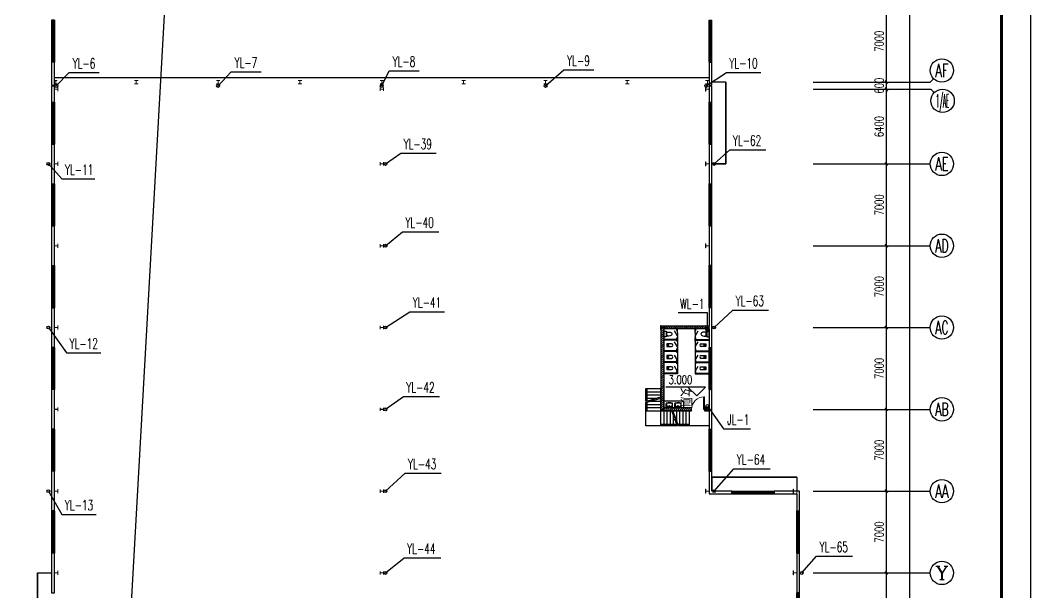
# Model space of a CAD drawing. Extents: x -4407041 to 173436, y -470270 to -29437.
# Drawn here: x -74308 to 12128, y -130482 to -81482 of the extents above; entities that cross this region are included whole.
import ezdxf
from ezdxf.enums import TextEntityAlignment as Align

# ---------------------------------------------------------------- set-up
doc = ezdxf.new("R2010")
doc.units = 0
doc.header["$LTSCALE"] = 1000
doc.header["$MEASUREMENT"] = 0
for name, color, linetype in [('AXIS', 3, 'Continuous'), ('AXIS_TEXT', 7, 'Continuous'), ('DIM_ELEV', 3, 'Continuous'), ('DIM_污水', 3, 'Continuous'), ('DIM_给水', 3, 'Continuous'), ('DIM_雨水', 3, 'Continuous'), ('LVTRY', 6, 'Continuous'), ('PUB_HATCH', 8, 'Continuous'), ('PUB_TEXT', 7, 'Continuous'), ('PUB_TITLE', 4, 'Continuous'), ('STAIR', 2, 'Continuous'), ('VPIPE-污水', 2, 'Continuous'), ('VPIPE-给水', 3, 'Continuous'), ('VPIPE-雨水', 4, 'Continuous'), ('WALL', 9, 'Continuous'), ('WINDOW', 4, 'Continuous'), ('ZDH', 7, 'Continuous'), ('洁具', 7, 'Continuous')]:
    doc.layers.add(name, color=color, linetype=linetype)
doc.layers.add('STXT_XG_THIN', color=2, linetype='Continuous', lineweight=0)
doc.styles.add('_TCH_AXIS', font='COMPLEX', dxfattribs={"bigfont": 'GBCBIG'})
doc.styles.add('_TCH_DIM', font='SIMPLEX', dxfattribs={"bigfont": 'GBCBIG'})
doc.styles.add('_TCH_DIM_T3', font='SIMPLEX', dxfattribs={"width": 0.705882, "bigfont": 'GBCBIG'})
doc.styles.add('_TWT_SERIAL', font='COMPLEX', dxfattribs={"width": 0.8, "height": 3.5, "bigfont": 'HZTXT'})
doc.styles.add('COMPLEX', font='COMPLEX')
doc.dimstyles.new('_TCH_ARCH&&250', dxfattribs={"dimtxt": 743.75, "dimasz": 250, "dimexe": 625, "dimexo": 750, "dimgap": 250, "dimtad": 1, "dimdec": 0, "dimzin": 0, "dimdsep": 46, "dimtxsty": '_TCH_DIM_T3', "dimblk": 'ARCHTICK', "dimcen": 0.09, "dimclrt": 7, "dimazin": 2, "dimtfac": 1, "dimtdec": 0, "dimtix": 1, "dimtmove": 2, "dimatfit": 3, "dimfxl": 0, "dimtolj": 1, "dimtzin": 0, "dimarcsym": 0})
pattern_1 = [(45, (0, 89.76), (-88.38838, 88.38838), [])]

# ---------------------------------------------------------------- blocks, each defined once
blk = doc.blocks.new('_LV1')
for p, q in [((-280, 0), (280, 0)), ((-280, 0), (-280, -361)), ((280, 0), (280, -361)), ((-280, -29), (280, -29)), ((-251, -356), (-251, -214)), ((0, -29), (-90, -29)), ((-90, -29), (90, -29)), ((251, -356), (251, -215))]:
    blk.add_line(p, q)
for centre, radius in [((-139, -69), 15), ((1, -182), 24.9), ((0, -57), 8), ((139, -69), 15)]:
    blk.add_circle(centre, radius)
for centre, radius, start, end in [((-224, -361), 56, 180, 263.48098), ((-223, -214), 28, 133.15434, 180), ((-223, -356), 28, 180, 263.49841), ((0, -452), 354, 46.75809, 133.15434), ((0, 1600), 2029, 263.48098, 276.51902), ((0, 1600), 1997, 263.49841, 276.51223), ((223, -356), 28, 276.51223, 0), ((224, -361), 56, 276.51902, 0), ((223, -215), 28, 0, 46.75809)]:
    blk.add_arc(centre, radius, start, end)
blk = doc.blocks.new('_ArchTick')
at = {"color": 0, "linetype": 'ByBlock', "const_width": 0.4}
blk.add_lwpolyline([(-0.5, -0.5), (0.5, 0.5)], dxfattribs=at)
blk = doc.blocks.new('*D338')
at = {"layer": 'AXIS', "color": 0, "lineweight": -2}
for p, q in [((-5726, -128782), (399, -128782)), ((-226, -135782), (-226, -128782)), ((-5726, -135782), (399, -135782))]:
    blk.add_line(p, q, dxfattribs=at)
at = {"layer": 'Defpoints', "color": 0}
for p in [(-6476, -128782), (-226, -128782), (-6476, -135782)]:
    blk.add_point(p, dxfattribs=at)
at = {"layer": 'AXIS', "color": 0, "lineweight": -2, "xscale": 250, "yscale": 250, "zscale": 250}
for p, rotation in [((-226, -128782), 90), ((-226, -135782), 270)]:
    blk.add_blockref('_ArchTick', p, dxfattribs=dict(at, rotation=rotation))
at = {"layer": 'AXIS', "color": 7, "insert": (-848, -132282), "char_height": 743.8, "attachment_point": 5, "rotation": 90, "style": '_TCH_DIM_T3'}
blk.add_mtext('\\A1;7000', dxfattribs=at)
blk = doc.blocks.new('*D339')
at = {"layer": 'AXIS', "color": 0, "lineweight": -2}
for p, q in [((-5726, -121782), (399, -121782)), ((-226, -128782), (-226, -121782)), ((-5726, -128782), (399, -128782))]:
    blk.add_line(p, q, dxfattribs=at)
at = {"layer": 'Defpoints', "color": 0}
for p in [(-6476, -121782), (-226, -121782), (-6476, -128782)]:
    blk.add_point(p, dxfattribs=at)
at = {"layer": 'AXIS', "color": 0, "lineweight": -2, "xscale": 250, "yscale": 250, "zscale": 250}
for p, rotation in [((-226, -121782), 90), ((-226, -128782), 270)]:
    blk.add_blockref('_ArchTick', p, dxfattribs=dict(at, rotation=rotation))
at = {"layer": 'AXIS', "color": 7, "insert": (-848, -125282), "char_height": 743.8, "attachment_point": 5, "rotation": 90, "style": '_TCH_DIM_T3'}
blk.add_mtext('\\A1;7000', dxfattribs=at)
blk = doc.blocks.new('*D340')
at = {"layer": 'AXIS', "color": 0, "lineweight": -2}
for p, q in [((-5726, -114782), (399, -114782)), ((-226, -121782), (-226, -114782)), ((-5726, -121782), (399, -121782))]:
    blk.add_line(p, q, dxfattribs=at)
at = {"layer": 'Defpoints', "color": 0}
for p in [(-6476, -114782), (-226, -114782), (-6476, -121782)]:
    blk.add_point(p, dxfattribs=at)
at = {"layer": 'AXIS', "color": 0, "lineweight": -2, "xscale": 250, "yscale": 250, "zscale": 250}
for p, rotation in [((-226, -114782), 90), ((-226, -121782), 270)]:
    blk.add_blockref('_ArchTick', p, dxfattribs=dict(at, rotation=rotation))
at = {"layer": 'AXIS', "color": 7, "insert": (-848, -118282), "char_height": 743.8, "attachment_point": 5, "rotation": 90, "style": '_TCH_DIM_T3'}
blk.add_mtext('\\A1;7000', dxfattribs=at)
blk = doc.blocks.new('*D341')
at = {"layer": 'AXIS', "color": 0, "lineweight": -2}
for p, q in [((-5726, -107782), (399, -107782)), ((-226, -114782), (-226, -107782)), ((-5726, -114782), (399, -114782))]:
    blk.add_line(p, q, dxfattribs=at)
at = {"layer": 'Defpoints', "color": 0}
for p in [(-6476, -107782), (-226, -107782), (-6476, -114782)]:
    blk.add_point(p, dxfattribs=at)
at = {"layer": 'AXIS', "color": 0, "lineweight": -2, "xscale": 250, "yscale": 250, "zscale": 250}
for p, rotation in [((-226, -107782), 90), ((-226, -114782), 270)]:
    blk.add_blockref('_ArchTick', p, dxfattribs=dict(at, rotation=rotation))
at = {"layer": 'AXIS', "color": 7, "insert": (-848, -111282), "char_height": 743.8, "attachment_point": 5, "rotation": 90, "style": '_TCH_DIM_T3'}
blk.add_mtext('\\A1;7000', dxfattribs=at)
blk = doc.blocks.new('*D342')
at = {"layer": 'AXIS', "color": 0, "lineweight": -2}
for p, q in [((-5726, -100782), (399, -100782)), ((-226, -107782), (-226, -100782)), ((-5726, -107782), (399, -107782))]:
    blk.add_line(p, q, dxfattribs=at)
at = {"layer": 'Defpoints', "color": 0}
for p in [(-6476, -100782), (-226, -100782), (-6476, -107782)]:
    blk.add_point(p, dxfattribs=at)
at = {"layer": 'AXIS', "color": 0, "lineweight": -2, "xscale": 250, "yscale": 250, "zscale": 250}
for p, rotation in [((-226, -100782), 90), ((-226, -107782), 270)]:
    blk.add_blockref('_ArchTick', p, dxfattribs=dict(at, rotation=rotation))
at = {"layer": 'AXIS', "color": 7, "insert": (-848, -104282), "char_height": 743.8, "attachment_point": 5, "rotation": 90, "style": '_TCH_DIM_T3'}
blk.add_mtext('\\A1;7000', dxfattribs=at)
blk = doc.blocks.new('*D343')
at = {"layer": 'AXIS', "color": 0, "lineweight": -2}
for p, q in [((-5726, -93782), (399, -93782)), ((-226, -100782), (-226, -93782)), ((-5726, -100782), (399, -100782))]:
    blk.add_line(p, q, dxfattribs=at)
at = {"layer": 'Defpoints', "color": 0}
for p in [(-6476, -93782), (-226, -93782), (-6476, -100782)]:
    blk.add_point(p, dxfattribs=at)
at = {"layer": 'AXIS', "color": 0, "lineweight": -2, "xscale": 250, "yscale": 250, "zscale": 250}
for p, rotation in [((-226, -93782), 90), ((-226, -100782), 270)]:
    blk.add_blockref('_ArchTick', p, dxfattribs=dict(at, rotation=rotation))
at = {"layer": 'AXIS', "color": 7, "insert": (-848, -97282), "char_height": 743.8, "attachment_point": 5, "rotation": 90, "style": '_TCH_DIM_T3'}
blk.add_mtext('\\A1;7000', dxfattribs=at)
blk = doc.blocks.new('*D344')
at = {"layer": 'AXIS', "color": 0, "lineweight": -2}
for p, q in [((-5726, -87382), (399, -87382)), ((-226, -93782), (-226, -87382)), ((-5726, -93782), (399, -93782))]:
    blk.add_line(p, q, dxfattribs=at)
at = {"layer": 'Defpoints', "color": 0}
for p in [(-6476, -87382), (-226, -87382), (-6476, -93782)]:
    blk.add_point(p, dxfattribs=at)
at = {"layer": 'AXIS', "color": 0, "lineweight": -2, "xscale": 250, "yscale": 250, "zscale": 250}
for p, rotation in [((-226, -87382), 90), ((-226, -93782), 270)]:
    blk.add_blockref('_ArchTick', p, dxfattribs=dict(at, rotation=rotation))
at = {"layer": 'AXIS', "color": 7, "insert": (-848, -90582), "char_height": 743.8, "attachment_point": 5, "rotation": 90, "style": '_TCH_DIM_T3'}
blk.add_mtext('\\A1;6400', dxfattribs=at)
blk = doc.blocks.new('*D345')
at = {"layer": 'AXIS', "color": 0, "lineweight": -2}
for p, q in [((-5726, -86782), (399, -86782)), ((-226, -86782), (-226, -86532)), ((-226, -87382), (-226, -86782)), ((-5726, -87382), (399, -87382)), ((-226, -87382), (-226, -87632))]:
    blk.add_line(p, q, dxfattribs=at)
at = {"layer": 'Defpoints', "color": 0}
for p in [(-6476, -86782), (-226, -86782), (-6476, -87382)]:
    blk.add_point(p, dxfattribs=at)
at = {"layer": 'AXIS', "color": 0, "lineweight": -2, "xscale": 250, "yscale": 250, "zscale": 250}
for p, rotation in [((-226, -86782), 270), ((-226, -87382), 90)]:
    blk.add_blockref('_ArchTick', p, dxfattribs=dict(at, rotation=rotation))
at = {"layer": 'AXIS', "color": 7, "insert": (-848, -87082), "char_height": 743.8, "attachment_point": 5, "rotation": 90, "style": '_TCH_DIM_T3'}
blk.add_mtext('\\A1;600', dxfattribs=at)
blk = doc.blocks.new('*D346')
at = {"layer": 'AXIS', "color": 0, "lineweight": -2}
for p, q in [((-5726, -79782), (399, -79782)), ((-226, -86782), (-226, -79782)), ((-5726, -86782), (399, -86782))]:
    blk.add_line(p, q, dxfattribs=at)
at = {"layer": 'Defpoints', "color": 0}
for p in [(-6476, -79782), (-226, -79782), (-6476, -86782)]:
    blk.add_point(p, dxfattribs=at)
at = {"layer": 'AXIS', "color": 0, "lineweight": -2, "xscale": 250, "yscale": 250, "zscale": 250}
for p, rotation in [((-226, -79782), 90), ((-226, -86782), 270)]:
    blk.add_blockref('_ArchTick', p, dxfattribs=dict(at, rotation=rotation))
at = {"layer": 'AXIS', "color": 7, "insert": (-848, -83282), "char_height": 743.8, "attachment_point": 5, "rotation": 90, "style": '_TCH_DIM_T3'}
blk.add_mtext('\\A1;7000', dxfattribs=at)
blk = doc.blocks.new('*D350')
at = {"layer": 'AXIS', "color": 0, "lineweight": -2}
for p, q in [((-5726, -65542), (2399, -65542)), ((1774, -248022), (1774, -65542)), ((-5726, -248022), (2399, -248022))]:
    blk.add_line(p, q, dxfattribs=at)
at = {"layer": 'Defpoints', "color": 0}
for p in [(-6476, -65542), (1774, -65542), (-6476, -248022)]:
    blk.add_point(p, dxfattribs=at)
at = {"layer": 'AXIS', "color": 0, "lineweight": -2, "xscale": 250, "yscale": 250, "zscale": 250}
for p, rotation in [((1774, -65542), 90), ((1774, -248022), 270)]:
    blk.add_blockref('_ArchTick', p, dxfattribs=dict(at, rotation=rotation))
at = {"layer": 'AXIS', "color": 7, "insert": (1152, -156782), "char_height": 743.8, "attachment_point": 5, "rotation": 90, "style": '_TCH_DIM_T3'}
blk.add_mtext('\\A1;182480', dxfattribs=at)
blk = doc.blocks.new('$TCHSYS$WIN2D')
for p, q in [((-0.5, 0.5), (0.5, 0.5)), ((-0.5, 0.5), (-0.5, -0.5)), ((0.5, 0.5), (0.5, -0.5)), ((0.5, 0.167), (-0.5, 0.167)), ((0.5, -0.167), (-0.5, -0.167)), ((-0.5, -0.5), (0.5, -0.5))]:
    blk.add_line(p, q)
blk = doc.blocks.new('$DorLib2D$00000001')
for p, q in [((0.45, 0.975), (0.5, 0.975)), ((0.45, 0), (0.45, 0.975)), ((0.5, 0), (0.5, 0.975)), ((0.5, 0), (0.45, 0))]:
    blk.add_line(p, q)
at = {"lineweight": 13}
blk.add_arc((0.475, 0), 0.975, 91.46928, 180, dxfattribs=at)
blk = doc.blocks.new('_AXISO')
blk.add_circle((0, 0), 0.5)
at = {"layer": 'AXIS_TEXT', "style": 'COMPLEX', "width": 1.041667}
blk.add_attdef('A', text='', height=0.56, dxfattribs=at).set_placement((-0.25, -0.28), (0.25, -0.28), align=Align.FIT)
blk = doc.blocks.new('$plan$00002826')
at = {"layer": '洁具', "color": 7}
blk.add_line((-260, -140), (-260, 140), dxfattribs=at)
at = {"layer": '洁具'}
blk.add_line((-200, 170), (-200, -170), dxfattribs=at)
blk.add_lwpolyline([(-650, 92, 0.537872), (-650, -92, 0.149947), (-430, -170), (-200, -170), (-200, -220, 0.414214), (-170, -250), (-30, -250, 0.414214), (0, -220), (0, 220, 0.414214), (-30, 250), (-170, 250, 0.414214), (-200, 220), (-200, 170), (-430, 170, 0.149947)], format="xyb", close=True, dxfattribs=at)
at = {"layer": '洁具', "color": 7}
for centre, start, end in [((-413, -227), 67.45048, 91.47253), ((-413, 227), 268.63393, 292.54952)]:
    blk.add_arc(centre, 398, start, end, dxfattribs=at)

msp = doc.modelspace()

# ---------------------------------------------------------------- hatches: boundary and pattern name
at = {"layer": 'PUB_HATCH'}
h = msp.add_hatch(dxfattribs=at)
h.set_pattern_fill('普通砖', color=256, scale=50, style=0)
h.set_pattern_definition(pattern_1)
h.paths.add_polyline_path([(-15303.2, -107781.9), (-15383.2, -107661.9), (-19503.2, -107661.9), (-19263.2, -107901.9), (-15383.2, -107901.9)])
h = msp.add_hatch(dxfattribs=at)
h.set_pattern_fill('普通砖', color=256, scale=50, style=0)
h.set_pattern_definition(pattern_1)
h.paths.add_polyline_path([(-19263.2, -107901.9), (-19503.2, -107661.9), (-19503.2, -114901.9), (-19263.2, -114661.9)])
h = msp.add_hatch(dxfattribs=at)
h.set_pattern_fill('普通砖', color=256, scale=50, style=0)
h.set_pattern_definition(pattern_1)
h.paths.add_polyline_path([(-19503.2, -114901.9), (-16881.7, -114901.9), (-16881.7, -114661.9), (-19263.2, -114661.9)])
h = msp.add_hatch(dxfattribs=at)
h.set_pattern_fill('普通砖', color=256, scale=50, style=0)
h.set_pattern_definition(pattern_1)
h.paths.add_polyline_path([(-15383.2, -114661.9), (-15781.7, -114661.9), (-15781.7, -114901.9), (-15383.2, -114901.9), (-15303.2, -114781.9)])

# ---------------------------------------------------------------- linework, layer by layer
msp.add_line((-71383.2, -86381.9), (-15383.2, -86381.9))
for points in [[(-71315.6, -247751.9), (-61621.7, -74922.3), (-15623.2, -66131.9)], [(-13943.2, -86781.9), (-13943.2, -93781.9), (-15143.2, -93781.9), (-13943.2, -93781.9), (-13943.2, -86781.9), (-15143.2, -86781.9)], [(-19263.2, -114661.9), (-19263.2, -114061.9), (-17563.2, -114061.9), (-17563.2, -114661.9)], [(-19503.2, -116201.9), (-20803.2, -116201.9), (-20803.2, -114901.9)], [(-15383.2, -114901.9), (-15383.2, -116201.9), (-17073.2, -116201.9), (-17073.2, -114901.9)], [(-7882.2, -120581.9), (-15143.2, -120581.9), (-15143.2, -121781.9), (-15143.2, -120581.9), (-7882.2, -120581.9), (-7893.2, -121781.9)], [(-72823.2, -128781.9), (-72823.2, -135781.9), (-71623.2, -135781.9), (-72823.2, -135781.9), (-72823.2, -128781.9), (-71623.2, -128781.9)]]:
    msp.add_lwpolyline(points)
at = {"layer": 'AXIS'}
for p, q in [((-6476.5, -86781.9), (3523.5, -86781.9)), ((3816.4, -86489), (3523.5, -86781.9)), ((-6476.5, -87381.9), (3585.6, -87381.9)), ((3878.5, -87674.8), (3585.6, -87381.9)), ((-6476.5, -93781.9), (3523.5, -93781.9)), ((-6476.5, -100781.9), (3523.5, -100781.9)), ((-6476.5, -107781.9), (3523.5, -107781.9)), ((-6476.5, -114781.9), (3523.5, -114781.9)), ((-6476.5, -121781.9), (3523.5, -121781.9)), ((-6476.5, -128781.9), (3523.5, -128781.9))]:
    msp.add_line(p, q, dxfattribs=at)
at = {"layer": 'DIM_ELEV'}
for p, q in [((-15694.5, -112879.4), (-19089, -112879.4)), ((-16444.5, -113629.4), (-17194.5, -112879.4)), ((-16444.5, -113629.4), (-15694.5, -112879.4))]:
    msp.add_line(p, q, dxfattribs=at)
at = {"layer": 'DIM_污水'}
for p, q in [((-15524, -106537.2), (-18041.2, -106537.2)), ((-15524, -108038.2), (-15524, -106537.2))]:
    msp.add_line(p, q, dxfattribs=at)
at = {"layer": 'DIM_给水'}
for p, q in [((-15532, -114499.2), (-14156, -116446.7)), ((-14156, -116446.7), (-11850.9, -116446.7))]:
    msp.add_line(p, q, dxfattribs=at)
at = {"layer": 'DIM_雨水'}
for p, q in [((-71218.7, -87106.5), (-70107.5, -85966.4)), ((-70107.5, -85966.4), (-67542.2, -85966.4)), ((-57383.2, -87106.5), (-56262, -85898.4)), ((-56262, -85898.4), (-53696.7, -85898.4)), ((-43383.2, -87106.5), (-42738.5, -85810.4)), ((-42738.5, -85810.4), (-40173.2, -85810.4)), ((-29370.1, -87106.5), (-27814.5, -85737.9)), ((-27814.5, -85737.9), (-25249.2, -85737.9)), ((-15625.7, -87106.5), (-13908.5, -85951.9)), ((-13908.5, -85951.9), (-10973.3, -85951.9)), ((-43074.5, -93781.8), (-41767, -92871.5)), ((-41767, -92871.5), (-38731, -92871.5)), ((-14955.5, -93781.9), (-13600.1, -92570.9)), ((-13600.1, -92570.9), (-10538.7, -92570.9)), ((-71895, -93781.9), (-70741.2, -95067.9)), ((-70741.2, -95067.9), (-67930.8, -95067.9)), ((-43074.5, -100781.8), (-41603, -99588.5)), ((-41603, -99588.5), (-38516.3, -99588.5)), ((-14955.5, -107781.9), (-13367.6, -106290.9)), ((-13367.6, -106290.9), (-10306.2, -106290.9)), ((-43074.5, -107781.8), (-40981, -106425)), ((-40981, -106425), (-38020.7, -106425)), ((-71895, -107781.9), (-70343.2, -109946.4)), ((-70343.2, -109946.4), (-67408, -109946.4)), ((-43074.5, -114781.8), (-41528.5, -113690.5)), ((-41528.5, -113690.5), (-38441.8, -113690.5)), ((-14955.5, -121781.9), (-13261.6, -119860.9)), ((-13261.6, -119860.9), (-10149.4, -119860.9)), ((-43074.5, -121781.8), (-41382.5, -120245)), ((-41382.5, -120245), (-38295.8, -120245)), ((-71895, -121781.9), (-70747.7, -123774.9)), ((-70747.7, -123774.9), (-67812.5, -123774.9)), ((-43074.5, -128781.8), (-41456, -127499)), ((-41456, -127499), (-38318.4, -127499)), ((-7468, -128781.9), (-6187.8, -127353.1)), ((-6187.8, -127353.1), (-3126.4, -127353.1))]:
    msp.add_line(p, q, dxfattribs=at)
at = {"layer": 'PUB_TITLE'}
msp.add_lwpolyline([(-136371.5, -29436.9), (-136371.5, -292186.9), (12128.5, -292186.9), (12128.5, -29436.9)], close=True, dxfattribs=at)
at = {"layer": 'PUB_TITLE', "const_width": 250}
msp.add_lwpolyline([(-133871.5, -35686.9), (-133871.5, -289686.9), (9628.5, -289686.9), (9628.5, -35686.9)], close=True, dxfattribs=at)
at = {"layer": 'STAIR'}
for p, q in [((-20803.2, -114093.8), (-20803.2, -113011.9)), ((-20803.2, -113011.9), (-20683.2, -113011.9)), ((-20683.2, -114058.9), (-20683.2, -113011.9)), ((-20683.2, -113011.9), (-19503.2, -113011.9)), ((-19503.2, -113715.8), (-19503.2, -113011.9)), ((-20803.2, -114093.8), (-20240.5, -113930.2)), ((-20803.2, -114198), (-20238.3, -114033.7)), ((-20683.2, -113281.9), (-19503.2, -113281.9)), ((-20683.2, -113551.9), (-19503.2, -113551.9)), ((-20683.2, -113821.9), (-19867.9, -113821.9)), ((-20438.4, -114091.9), (-19503.2, -114091.9)), ((-20238.3, -114033.7), (-20242.1, -113855.3)), ((-20242.1, -113855.3), (-20083.2, -114072.4)), ((-20087.1, -113885.6), (-19503.2, -113715.8)), ((-20083.2, -114072.4), (-20087.1, -113885.6)), ((-20085, -113989.1), (-19503.2, -113820)), ((-19509.8, -113821.9), (-19503.2, -113821.9)), ((-19503.2, -114901.9), (-19503.2, -113820)), ((-20803.2, -114901.9), (-20803.2, -114198)), ((-20803.2, -114901.9), (-20683.2, -114901.9)), ((-20683.2, -114901.9), (-20683.2, -114163.1)), ((-20683.2, -114361.9), (-19503.2, -114361.9)), ((-20683.2, -114631.9), (-19503.2, -114631.9)), ((-20683.2, -114901.9), (-19503.2, -114901.9)), ((-18584.5, -114901.9), (-19503.2, -114901.9)), ((-19503.2, -116081.9), (-19503.2, -114901.9)), ((-19233.2, -116081.9), (-19233.2, -114901.9)), ((-18963.2, -116081.9), (-18963.2, -114901.9)), ((-18693.2, -116081.9), (-18693.2, -114901.9)), ((-18364.2, -115491.4), (-18584.5, -114901.9)), ((-17073.2, -114901.9), (-18477.8, -114901.9)), ((-18261.1, -115481.5), (-18477.8, -114901.9)), ((-18423.2, -115048), (-18423.2, -114901.9)), ((-18153.2, -115770.2), (-18153.2, -114901.9)), ((-17883.2, -116081.9), (-17883.2, -114901.9)), ((-17613.2, -116081.9), (-17613.2, -114901.9)), ((-17343.2, -116081.9), (-17343.2, -114901.9)), ((-17073.2, -116081.9), (-17073.2, -114901.9)), ((-18423.2, -116081.9), (-18423.2, -115333.6)), ((-18382.8, -115648.2), (-18178.2, -115473.5)), ((-18205.2, -115631.1), (-18382.8, -115648.2)), ((-18178.2, -115473.5), (-18364.2, -115491.4)), ((-18098.5, -116201.9), (-18308.2, -115641)), ((-17991.8, -116201.9), (-18205.2, -115631.1)), ((-19503.2, -116201.9), (-19503.2, -116081.9)), ((-18143.4, -116081.9), (-19503.2, -116081.9)), ((-18098.5, -116201.9), (-19503.2, -116201.9)), ((-18153.2, -116081.9), (-18153.2, -116055.8)), ((-17073.2, -116081.9), (-18036.6, -116081.9)), ((-17073.2, -116201.9), (-17991.8, -116201.9)), ((-17073.2, -116201.9), (-17073.2, -116081.9))]:
    msp.add_line(p, q, dxfattribs=at)
at = {"layer": 'STXT_XG_THIN', "color": 2}
for points in [[(-71133.2, -86931.9), (-71383.2, -86931.9), (-71383.2, -86921.7), (-71261.1, -86921.7), (-71261.1, -86642.1), (-71383.2, -86642.1), (-71383.2, -86631.9), (-71133.2, -86631.9), (-71133.2, -86642.1), (-71255.3, -86642.1), (-71255.3, -86921.7), (-71133.2, -86921.7), (-71133.2, -86931.9)], [(-71383.2, -87551.9), (-71383.2, -87211.9), (-71373, -87211.9), (-71373, -87379), (-71093.4, -87379), (-71093.4, -87211.9), (-71083.2, -87211.9), (-71083.2, -87551.9), (-71093.4, -87551.9), (-71093.4, -87384.8), (-71373, -87384.8), (-71373, -87551.9), (-71383.2, -87551.9)], [(-64233.2, -86931.9), (-64533.2, -86931.9), (-64533.2, -86921.7), (-64386.1, -86921.7), (-64386.1, -86642.1), (-64533.2, -86642.1), (-64533.2, -86631.9), (-64233.2, -86631.9), (-64233.2, -86642.1), (-64380.3, -86642.1), (-64380.3, -86921.7), (-64233.2, -86921.7), (-64233.2, -86931.9)], [(-57233.2, -86931.9), (-57533.2, -86931.9), (-57533.2, -86921.7), (-57386.1, -86921.7), (-57386.1, -86642.1), (-57533.2, -86642.1), (-57533.2, -86631.9), (-57233.2, -86631.9), (-57233.2, -86642.1), (-57380.3, -86642.1), (-57380.3, -86921.7), (-57233.2, -86921.7), (-57233.2, -86931.9)], [(-50233.2, -86931.9), (-50533.2, -86931.9), (-50533.2, -86921.7), (-50386.1, -86921.7), (-50386.1, -86642.1), (-50533.2, -86642.1), (-50533.2, -86631.9), (-50233.2, -86631.9), (-50233.2, -86642.1), (-50380.3, -86642.1), (-50380.3, -86921.7), (-50233.2, -86921.7), (-50233.2, -86931.9)], [(-43233.2, -86931.9), (-43533.2, -86931.9), (-43533.2, -86921.7), (-43386.1, -86921.7), (-43386.1, -86642.1), (-43533.2, -86642.1), (-43533.2, -86631.9), (-43233.2, -86631.9), (-43233.2, -86642.1), (-43380.3, -86642.1), (-43380.3, -86921.7), (-43233.2, -86921.7), (-43233.2, -86931.9)], [(-43533.2, -87521.8), (-43533.2, -87241.8), (-43523, -87241.8), (-43523, -87378.9), (-43243.4, -87378.9), (-43243.4, -87241.8), (-43233.2, -87241.8), (-43233.2, -87521.8), (-43243.4, -87521.8), (-43243.4, -87384.7), (-43523, -87384.7), (-43523, -87521.8), (-43533.2, -87521.8)], [(-36233.2, -86931.9), (-36533.2, -86931.9), (-36533.2, -86921.7), (-36386.1, -86921.7), (-36386.1, -86642.1), (-36533.2, -86642.1), (-36533.2, -86631.9), (-36233.2, -86631.9), (-36233.2, -86642.1), (-36380.3, -86642.1), (-36380.3, -86921.7), (-36233.2, -86921.7), (-36233.2, -86931.9)], [(-29233.2, -86931.9), (-29533.2, -86931.9), (-29533.2, -86921.7), (-29386.1, -86921.7), (-29386.1, -86642.1), (-29533.2, -86642.1), (-29533.2, -86631.9), (-29233.2, -86631.9), (-29233.2, -86642.1), (-29380.3, -86642.1), (-29380.3, -86921.7), (-29233.2, -86921.7), (-29233.2, -86931.9)], [(-22233.2, -86931.9), (-22533.2, -86931.9), (-22533.2, -86921.7), (-22386.1, -86921.7), (-22386.1, -86642.1), (-22533.2, -86642.1), (-22533.2, -86631.9), (-22233.2, -86631.9), (-22233.2, -86642.1), (-22380.3, -86642.1), (-22380.3, -86921.7), (-22233.2, -86921.7), (-22233.2, -86931.9)], [(-15383.2, -86931.9), (-15683.2, -86931.9), (-15683.2, -86921.7), (-15536.1, -86921.7), (-15536.1, -86642.1), (-15683.2, -86642.1), (-15683.2, -86631.9), (-15383.2, -86631.9), (-15383.2, -86642.1), (-15530.3, -86642.1), (-15530.3, -86921.7), (-15383.2, -86921.7), (-15383.2, -86931.9)], [(-15683.2, -87551.9), (-15683.2, -87211.9), (-15673, -87211.9), (-15673, -87379), (-15393.4, -87379), (-15393.4, -87211.9), (-15383.2, -87211.9), (-15383.2, -87551.9), (-15393.4, -87551.9), (-15393.4, -87384.8), (-15673, -87384.8), (-15673, -87551.9), (-15683.2, -87551.9)], [(-71383.2, -93951.9), (-71383.2, -93611.9), (-71373, -93611.9), (-71373, -93779), (-71093.4, -93779), (-71093.4, -93611.9), (-71083.2, -93611.9), (-71083.2, -93951.9), (-71093.4, -93951.9), (-71093.4, -93784.8), (-71373, -93784.8), (-71373, -93951.9), (-71383.2, -93951.9)], [(-43533.2, -93921.8), (-43533.2, -93641.8), (-43523, -93641.8), (-43523, -93778.9), (-43243.4, -93778.9), (-43243.4, -93641.8), (-43233.2, -93641.8), (-43233.2, -93921.8), (-43243.4, -93921.8), (-43243.4, -93784.7), (-43523, -93784.7), (-43523, -93921.8), (-43533.2, -93921.8)], [(-15683.2, -93951.9), (-15683.2, -93611.9), (-15673, -93611.9), (-15673, -93779), (-15393.4, -93779), (-15393.4, -93611.9), (-15383.2, -93611.9), (-15383.2, -93951.9), (-15393.4, -93951.9), (-15393.4, -93784.8), (-15673, -93784.8), (-15673, -93951.9), (-15683.2, -93951.9)], [(-71383.2, -100951.9), (-71383.2, -100611.9), (-71373, -100611.9), (-71373, -100779), (-71093.4, -100779), (-71093.4, -100611.9), (-71083.2, -100611.9), (-71083.2, -100951.9), (-71093.4, -100951.9), (-71093.4, -100784.8), (-71373, -100784.8), (-71373, -100951.9), (-71383.2, -100951.9)], [(-43533.2, -100921.8), (-43533.2, -100641.8), (-43523, -100641.8), (-43523, -100778.9), (-43243.4, -100778.9), (-43243.4, -100641.8), (-43233.2, -100641.8), (-43233.2, -100921.8), (-43243.4, -100921.8), (-43243.4, -100784.7), (-43523, -100784.7), (-43523, -100921.8), (-43533.2, -100921.8)], [(-15683.2, -100951.9), (-15683.2, -100611.9), (-15673, -100611.9), (-15673, -100779), (-15393.4, -100779), (-15393.4, -100611.9), (-15383.2, -100611.9), (-15383.2, -100951.9), (-15393.4, -100951.9), (-15393.4, -100784.8), (-15673, -100784.8), (-15673, -100951.9), (-15683.2, -100951.9)], [(-71383.2, -107951.9), (-71383.2, -107611.9), (-71373, -107611.9), (-71373, -107779), (-71093.4, -107779), (-71093.4, -107611.9), (-71083.2, -107611.9), (-71083.2, -107951.9), (-71093.4, -107951.9), (-71093.4, -107784.8), (-71373, -107784.8), (-71373, -107951.9), (-71383.2, -107951.9)], [(-43533.2, -107921.8), (-43533.2, -107641.8), (-43523, -107641.8), (-43523, -107778.9), (-43243.4, -107778.9), (-43243.4, -107641.8), (-43233.2, -107641.8), (-43233.2, -107921.8), (-43243.4, -107921.8), (-43243.4, -107784.7), (-43523, -107784.7), (-43523, -107921.8), (-43533.2, -107921.8)], [(-19533.2, -107951.9), (-19533.2, -107611.9), (-19523, -107611.9), (-19523, -107779), (-19243.4, -107779), (-19243.4, -107611.9), (-19233.2, -107611.9), (-19233.2, -107951.9), (-19243.4, -107951.9), (-19243.4, -107784.8), (-19523, -107784.8), (-19523, -107951.9), (-19533.2, -107951.9)], [(-15683.2, -107951.9), (-15683.2, -107611.9), (-15673, -107611.9), (-15673, -107779), (-15393.4, -107779), (-15393.4, -107611.9), (-15383.2, -107611.9), (-15383.2, -107951.9), (-15393.4, -107951.9), (-15393.4, -107784.8), (-15673, -107784.8), (-15673, -107951.9), (-15683.2, -107951.9)], [(-71383.2, -114951.9), (-71383.2, -114611.9), (-71373, -114611.9), (-71373, -114779), (-71093.4, -114779), (-71093.4, -114611.9), (-71083.2, -114611.9), (-71083.2, -114951.9), (-71093.4, -114951.9), (-71093.4, -114784.8), (-71373, -114784.8), (-71373, -114951.9), (-71383.2, -114951.9)], [(-43533.2, -114921.8), (-43533.2, -114641.8), (-43523, -114641.8), (-43523, -114778.9), (-43243.4, -114778.9), (-43243.4, -114641.8), (-43233.2, -114641.8), (-43233.2, -114921.8), (-43243.4, -114921.8), (-43243.4, -114784.7), (-43523, -114784.7), (-43523, -114921.8), (-43533.2, -114921.8)], [(-19533.2, -114951.9), (-19533.2, -114611.9), (-19523, -114611.9), (-19523, -114779), (-19243.4, -114779), (-19243.4, -114611.9), (-19233.2, -114611.9), (-19233.2, -114951.9), (-19243.4, -114951.9), (-19243.4, -114784.8), (-19523, -114784.8), (-19523, -114951.9), (-19533.2, -114951.9)], [(-15683.2, -114951.9), (-15683.2, -114611.9), (-15673, -114611.9), (-15673, -114779), (-15393.4, -114779), (-15393.4, -114611.9), (-15383.2, -114611.9), (-15383.2, -114951.9), (-15393.4, -114951.9), (-15393.4, -114784.8), (-15673, -114784.8), (-15673, -114951.9), (-15683.2, -114951.9)], [(-71383.2, -121951.9), (-71383.2, -121611.9), (-71373, -121611.9), (-71373, -121779), (-71093.4, -121779), (-71093.4, -121611.9), (-71083.2, -121611.9), (-71083.2, -121951.9), (-71093.4, -121951.9), (-71093.4, -121784.8), (-71373, -121784.8), (-71373, -121951.9), (-71383.2, -121951.9)], [(-43533.2, -121921.8), (-43533.2, -121641.8), (-43523, -121641.8), (-43523, -121778.9), (-43243.4, -121778.9), (-43243.4, -121641.8), (-43233.2, -121641.8), (-43233.2, -121921.8), (-43243.4, -121921.8), (-43243.4, -121784.7), (-43523, -121784.7), (-43523, -121921.8), (-43533.2, -121921.8)], [(-43533.2, -121906.8), (-43533.2, -121656.8), (-43523, -121656.8), (-43523, -121778.9), (-43243.4, -121778.9), (-43243.4, -121656.8), (-43233.2, -121656.8), (-43233.2, -121906.8), (-43243.4, -121906.8), (-43243.4, -121784.7), (-43523, -121784.7), (-43523, -121906.8), (-43533.2, -121906.8)], [(-15683.2, -121951.9), (-15683.2, -121611.9), (-15673, -121611.9), (-15673, -121779), (-15393.4, -121779), (-15393.4, -121611.9), (-15383.2, -121611.9), (-15383.2, -121951.9), (-15393.4, -121951.9), (-15393.4, -121784.8), (-15673, -121784.8), (-15673, -121951.9), (-15683.2, -121951.9)], [(-8183.3, -121949), (-8183.3, -121609), (-8173.1, -121609), (-8173.1, -121776.1), (-7893.5, -121776.1), (-7893.5, -121609), (-7883.3, -121609), (-7883.3, -121949), (-7893.5, -121949), (-7893.5, -121781.9), (-8173.1, -121781.9), (-8173.1, -121949), (-8183.3, -121949)], [(-71383.2, -128951.9), (-71383.2, -128611.9), (-71373, -128611.9), (-71373, -128779), (-71093.4, -128779), (-71093.4, -128611.9), (-71083.2, -128611.9), (-71083.2, -128951.9), (-71093.4, -128951.9), (-71093.4, -128784.8), (-71373, -128784.8), (-71373, -128951.9), (-71383.2, -128951.9)], [(-43533.2, -128906.8), (-43533.2, -128656.8), (-43523, -128656.8), (-43523, -128778.9), (-43243.4, -128778.9), (-43243.4, -128656.8), (-43233.2, -128656.8), (-43233.2, -128906.8), (-43243.4, -128906.8), (-43243.4, -128784.7), (-43523, -128784.7), (-43523, -128906.8), (-43533.2, -128906.8)], [(-8183.3, -128949), (-8183.3, -128609), (-8173.1, -128609), (-8173.1, -128776.1), (-7893.5, -128776.1), (-7893.5, -128609), (-7883.3, -128609), (-7883.3, -128949), (-7893.5, -128949), (-7893.5, -128781.9), (-8173.1, -128781.9), (-8173.1, -128949), (-8183.3, -128949)]]:
    msp.add_lwpolyline(points, dxfattribs=at)
at = {"layer": 'VPIPE-污水'}
msp.add_circle((-15524, -108038.2), 125, dxfattribs=at)
at = {"layer": 'VPIPE-给水'}
msp.add_circle((-15532, -114499.2), 125, dxfattribs=at)
at = {"layer": 'VPIPE-雨水'}
for centre in [(-71218.7, -87106.5), (-57383.2, -87106.5), (-43383.2, -87106.5), (-29370.1, -87106.5), (-15625.7, -87106.5), (-71895, -93781.9), (-43074.5, -93781.8), (-14955.5, -93781.9), (-43074.5, -100781.8), (-71895, -107781.9), (-43074.5, -107781.8), (-14955.5, -107781.9), (-43074.5, -114781.8), (-71895, -121781.9), (-43074.5, -121781.8), (-14955.5, -121781.9), (-43074.5, -128781.8), (-7468, -128781.9)]:
    msp.add_circle(centre, 125, dxfattribs=at)
at = {"layer": 'WALL', "color": 5}
for p, q in [((-71383.2, -85081.9), (-71623.2, -85081.9)), ((-71623.2, -85081.9), (-71623.2, -87031.9)), ((-71383.2, -87031.9), (-71383.2, -85081.9)), ((-15143.2, -85081.9), (-15383.2, -85081.9)), ((-15383.2, -85081.9), (-15383.2, -87031.9)), ((-15143.2, -87031.9), (-15143.2, -85081.9)), ((-71623.2, -87031.9), (-71383.2, -87031.9)), ((-71623.2, -87131.9), (-71623.2, -88481.9)), ((-71383.2, -87131.9), (-71623.2, -87131.9)), ((-71383.2, -88481.9), (-71383.2, -87131.9)), ((-15383.2, -87031.9), (-15143.2, -87031.9)), ((-15383.2, -87131.9), (-15383.2, -88481.9)), ((-15143.2, -87131.9), (-15383.2, -87131.9)), ((-15143.2, -88481.9), (-15143.2, -87131.9)), ((-71623.2, -88481.9), (-71383.2, -88481.9)), ((-15383.2, -88481.9), (-15143.2, -88481.9)), ((-71623.2, -92081.9), (-71623.2, -95481.9)), ((-71383.2, -92081.9), (-71623.2, -92081.9)), ((-71383.2, -95481.9), (-71383.2, -92081.9)), ((-15143.2, -92081.9), (-15383.2, -92081.9)), ((-15383.2, -92081.9), (-15383.2, -95481.9)), ((-15143.2, -95481.9), (-15143.2, -92081.9)), ((-71623.2, -95481.9), (-71383.2, -95481.9)), ((-15383.2, -95481.9), (-15143.2, -95481.9)), ((-71623.2, -99081.9), (-71623.2, -102481.9)), ((-71383.2, -99081.9), (-71623.2, -99081.9)), ((-71383.2, -102481.9), (-71383.2, -99081.9)), ((-15143.2, -99081.9), (-15383.2, -99081.9)), ((-15383.2, -99081.9), (-15383.2, -102481.9)), ((-15143.2, -102481.9), (-15143.2, -99081.9)), ((-71623.2, -102481.9), (-71383.2, -102481.9)), ((-15383.2, -102481.9), (-15143.2, -102481.9)), ((-71623.2, -106081.9), (-71623.2, -109481.9)), ((-71383.2, -106081.9), (-71623.2, -106081.9)), ((-71383.2, -109481.9), (-71383.2, -106081.9)), ((-15143.2, -106081.9), (-15383.2, -106081.9)), ((-15383.2, -106081.9), (-15383.2, -107661.9)), ((-15143.2, -107781.9), (-15143.2, -106081.9)), ((-15383.2, -107661.9), (-19503.2, -107661.9)), ((-19503.2, -107661.9), (-19503.2, -114901.9)), ((-15383.2, -107901.9), (-19263.2, -107901.9)), ((-19263.2, -107901.9), (-19263.2, -114661.9)), ((-15383.2, -107901.9), (-15383.2, -109481.9)), ((-15143.2, -109481.9), (-15143.2, -107781.9)), ((-71623.2, -109481.9), (-71383.2, -109481.9)), ((-15383.2, -109481.9), (-15143.2, -109481.9)), ((-71623.2, -113081.9), (-71623.2, -116481.9)), ((-71383.2, -113081.9), (-71623.2, -113081.9)), ((-71383.2, -116481.9), (-71383.2, -113081.9)), ((-15143.2, -113081.9), (-15383.2, -113081.9)), ((-15383.2, -113081.9), (-15383.2, -114661.9)), ((-15143.2, -114781.9), (-15143.2, -113081.9)), ((-19503.2, -114901.9), (-16881.7, -114901.9)), ((-16881.7, -114661.9), (-19263.2, -114661.9)), ((-16881.7, -114901.9), (-16881.7, -114661.9)), ((-15383.2, -114661.9), (-15781.7, -114661.9)), ((-15781.7, -114661.9), (-15781.7, -114901.9)), ((-15781.7, -114901.9), (-15383.2, -114901.9)), ((-15383.2, -114901.9), (-15383.2, -116481.9)), ((-15143.2, -116481.9), (-15143.2, -114781.9)), ((-71623.2, -116481.9), (-71383.2, -116481.9)), ((-15383.2, -116481.9), (-15143.2, -116481.9)), ((-71623.2, -120081.9), (-71623.2, -123481.9)), ((-71383.2, -120081.9), (-71623.2, -120081.9)), ((-71383.2, -123481.9), (-71383.2, -120081.9)), ((-15143.2, -120081.9), (-15383.2, -120081.9)), ((-15383.2, -120081.9), (-15383.2, -122021.9)), ((-15143.2, -121781.9), (-15143.2, -120081.9)), ((-13433.2, -121781.9), (-15143.2, -121781.9)), ((-13433.2, -122021.9), (-13433.2, -121781.9)), ((-7643.2, -121781.9), (-9833.2, -121781.9)), ((-9833.2, -121781.9), (-9833.2, -122021.9)), ((-7643.2, -123481.9), (-7643.2, -121781.9)), ((-15383.2, -122021.9), (-13433.2, -122021.9)), ((-9833.2, -122021.9), (-7883.2, -122021.9)), ((-7883.2, -122021.9), (-7883.2, -123481.9)), ((-71623.2, -123481.9), (-71383.2, -123481.9)), ((-7883.2, -123481.9), (-7643.2, -123481.9)), ((-71623.2, -127081.9), (-71623.2, -130481.9)), ((-71383.2, -127081.9), (-71623.2, -127081.9)), ((-71383.2, -130481.9), (-71383.2, -127081.9)), ((-7643.2, -127081.9), (-7883.2, -127081.9)), ((-7883.2, -127081.9), (-7883.2, -130481.9)), ((-7643.2, -130481.9), (-7643.2, -127081.9)), ((-71623.2, -130481.9), (-71383.2, -130481.9)), ((-7883.2, -130481.9), (-7643.2, -130481.9))]:
    msp.add_line(p, q, dxfattribs=at)
at = {"layer": 'WINDOW'}
for p, q in [((-18143.2, -108031.9), (-18143.2, -107901.9)), ((-18083.2, -108031.9), (-18143.2, -108031.9)), ((-18083.2, -108231.9), (-18083.2, -107901.9)), ((-16583.2, -108231.9), (-16583.2, -107901.9)), ((-16583.2, -108031.9), (-16523.2, -108031.9)), ((-16523.2, -108031.9), (-16523.2, -107901.9)), ((-18143.2, -108801.9), (-19263.2, -108801.9)), ((-18143.2, -108861.9), (-19263.2, -108861.9)), ((-18083.2, -108511.9), (-18335.8, -108068.3)), ((-18143.2, -108801.9), (-18143.2, -108661.9)), ((-18083.2, -108661.9), (-18143.2, -108661.9)), ((-18143.2, -108961.9), (-18143.2, -108861.9)), ((-18083.2, -108231.9), (-18083.2, -111741.9)), ((-18083.2, -108961.9), (-18083.2, -108661.9)), ((-16583.2, -108511.9), (-16330.5, -108068.3)), ((-16583.2, -108231.9), (-16583.2, -111741.9)), ((-16583.2, -108661.9), (-16523.2, -108661.9)), ((-16583.2, -108961.9), (-16583.2, -108661.9)), ((-16523.2, -108801.9), (-16523.2, -108661.9)), ((-16523.2, -108801.9), (-15403.2, -108801.9)), ((-16523.2, -108861.9), (-15403.2, -108861.9)), ((-16523.2, -108961.9), (-16523.2, -108861.9)), ((-18143.2, -109761.9), (-19263.2, -109761.9)), ((-18083.2, -109441.9), (-18335.8, -108998.3)), ((-18083.2, -108961.9), (-18143.2, -108961.9)), ((-18143.2, -109761.9), (-18143.2, -109591.9)), ((-18083.2, -109591.9), (-18143.2, -109591.9)), ((-16583.2, -108961.9), (-16523.2, -108961.9)), ((-16583.2, -109441.9), (-16330.5, -108998.3)), ((-16583.2, -109591.9), (-16523.2, -109591.9)), ((-16523.2, -109761.9), (-16523.2, -109591.9)), ((-16523.2, -109761.9), (-15403.2, -109761.9)), ((-18143.2, -109821.9), (-19263.2, -109821.9)), ((-18083.2, -110581.9), (-18335.8, -110138.3)), ((-18143.2, -109921.9), (-18143.2, -109821.9)), ((-18083.2, -109921.9), (-18143.2, -109921.9)), ((-18143.2, -110721.9), (-18143.2, -110581.9)), ((-18083.2, -110581.9), (-18143.2, -110581.9)), ((-16583.2, -109921.9), (-16523.2, -109921.9)), ((-16583.2, -110581.9), (-16330.5, -110138.3)), ((-16583.2, -110581.9), (-16523.2, -110581.9)), ((-16523.2, -109821.9), (-15403.2, -109821.9)), ((-16523.2, -109921.9), (-16523.2, -109821.9)), ((-16523.2, -110721.9), (-16523.2, -110581.9)), ((-18143.2, -110721.9), (-19263.2, -110721.9)), ((-18143.2, -110721.9), (-19263.2, -110721.9)), ((-18143.2, -110721.9), (-19263.2, -110721.9)), ((-18143.2, -110781.9), (-19263.2, -110781.9)), ((-18083.2, -110781.9), (-19263.2, -110781.9)), ((-18143.2, -110781.9), (-19263.2, -110781.9)), ((-18083.2, -111541.9), (-18335.8, -111098.3)), ((-18143.2, -110881.9), (-18143.2, -110781.9)), ((-18083.2, -110881.9), (-18143.2, -110881.9)), ((-16583.2, -110881.9), (-16523.2, -110881.9)), ((-16583.2, -111541.9), (-16330.5, -111098.3)), ((-16523.2, -110721.9), (-15403.2, -110721.9)), ((-16523.2, -110721.9), (-15403.2, -110721.9)), ((-16523.2, -110781.9), (-15403.2, -110781.9)), ((-16523.2, -110781.9), (-15403.2, -110781.9)), ((-16523.2, -110881.9), (-16523.2, -110781.9)), ((-18143.2, -111681.9), (-19263.2, -111681.9)), ((-18143.2, -111681.9), (-19263.2, -111681.9)), ((-18143.2, -111741.9), (-19263.2, -111741.9)), ((-18083.2, -111741.9), (-19263.2, -111741.9)), ((-18143.2, -111681.9), (-18143.2, -111541.9)), ((-18083.2, -111541.9), (-18143.2, -111541.9)), ((-16583.2, -111541.9), (-16523.2, -111541.9)), ((-16583.2, -111741.9), (-15403.2, -111741.9)), ((-16523.2, -111681.9), (-16523.2, -111541.9)), ((-16523.2, -111681.9), (-15403.2, -111681.9))]:
    msp.add_line(p, q, dxfattribs=at)
at = {"layer": 'ZDH'}
for points in [[(-18609.4, -109168.9), (-19010.9, -109168.9), (-19010.9, -109407.4), (-18609.4, -109407.4)], [(-16056.9, -109168.9), (-15655.4, -109168.9), (-15655.4, -109407.4), (-16056.9, -109407.4)], [(-18609.4, -110183.6), (-19010.9, -110183.6), (-19010.9, -110422.1), (-18609.4, -110422.1)], [(-16056.9, -110183.6), (-15655.4, -110183.6), (-15655.4, -110422.1), (-16056.9, -110422.1)], [(-18609.4, -111143.6), (-19010.9, -111143.6), (-19010.9, -111382.1), (-18609.4, -111382.1)], [(-16056.9, -111153.6), (-15655.4, -111153.6), (-15655.4, -111392.1), (-16056.9, -111392.1)]]:
    msp.add_lwpolyline(points, dxfattribs=at)
for centre in [(-18908.2, -109288.4), (-18908.2, -109288.4), (-15758.1, -109288.4), (-15758.1, -109288.4), (-18908.2, -110303.1), (-18908.2, -110303.1), (-15758.1, -110303.1), (-15758.1, -110303.1), (-18908.2, -111263.1), (-18908.2, -111263.1), (-15758.1, -111273.1), (-15758.1, -111273.1)]:
    msp.add_circle(centre, 54.3, dxfattribs=at)
for centre, start, end in [((-18609.4, -109288.1), 270, 90), ((-18609.4, -109288.1), 270, 90), ((-16056.9, -109288.1), 90, 270), ((-16056.9, -109288.1), 90, 270), ((-18609.4, -110302.8), 270, 90), ((-18609.4, -110302.8), 270, 90), ((-16056.9, -110302.8), 90, 270), ((-16056.9, -110302.8), 90, 270), ((-18609.4, -111262.8), 270, 90), ((-18609.4, -111262.8), 270, 90), ((-16056.9, -111272.8), 90, 270), ((-16056.9, -111272.8), 90, 270)]:
    msp.add_arc(centre, 119.3, start, end, dxfattribs=at)

# ---------------------------------------------------------------- block references
at = {"yscale": -1, "rotation": 180}
msp.add_blockref('$plan$00002826', (-19263.2, -108336.5), dxfattribs=at)
msp.add_blockref('$plan$00002826', (-15383.2, -108336.5))
at = {"layer": 'AXIS'}
ref = msp.add_blockref('_AXISO', (4523.5, -85781.9), dxfattribs=dict(at, xscale=2000, yscale=2000, zscale=2000))
ref.add_attrib('A', 'AF', dxfattribs={"layer": 'AXIS_TEXT', "height": 1131.37, "style": '_TCH_AXIS', "width": 0.567568}).set_placement((3957.8, -86347.6), (5089.2, -86347.6), align=Align.FIT)
ref = msp.add_blockref('_AXISO', (4585.6, -88381.9), dxfattribs=dict(at, xscale=2000, yscale=2000, zscale=2000))
ref.add_attrib('A', '1/AE', dxfattribs={"layer": 'AXIS_TEXT', "height": 1131.37, "style": '_TCH_AXIS', "width": 0.283784}).set_placement((4019.9, -88947.6), (5151.3, -88947.6), align=Align.FIT)
ref = msp.add_blockref('_AXISO', (4523.5, -93781.9), dxfattribs=dict(at, xscale=2000, yscale=2000, zscale=2000))
ref.add_attrib('A', 'AE', dxfattribs={"layer": 'AXIS_TEXT', "height": 1131.37, "style": '_TCH_AXIS', "width": 0.567568}).set_placement((3957.8, -94347.6), (5089.2, -94347.6), align=Align.FIT)
ref = msp.add_blockref('_AXISO', (4523.5, -100781.9), dxfattribs=dict(at, xscale=2000, yscale=2000, zscale=2000))
ref.add_attrib('A', 'AD', dxfattribs={"layer": 'AXIS_TEXT', "height": 1131.37, "style": '_TCH_AXIS', "width": 0.552632}).set_placement((3957.8, -101347.6), (5089.2, -101347.6), align=Align.FIT)
ref = msp.add_blockref('_AXISO', (4523.5, -107781.9), dxfattribs=dict(at, xscale=2000, yscale=2000, zscale=2000))
ref.add_attrib('A', 'AC', dxfattribs={"layer": 'AXIS_TEXT', "height": 1131.37, "style": '_TCH_AXIS', "width": 0.583333}).set_placement((3957.8, -108347.6), (5089.2, -108347.6), align=Align.FIT)
ref = msp.add_blockref('_AXISO', (4523.5, -114781.9), dxfattribs=dict(at, xscale=2000, yscale=2000, zscale=2000))
ref.add_attrib('A', 'AB', dxfattribs={"layer": 'AXIS_TEXT', "height": 1131.37, "style": '_TCH_AXIS', "width": 0.552632}).set_placement((3957.8, -115347.6), (5089.2, -115347.6), align=Align.FIT)
ref = msp.add_blockref('_AXISO', (4523.5, -121781.9), dxfattribs=dict(at, xscale=2000, yscale=2000, zscale=2000))
ref.add_attrib('A', 'AA', dxfattribs={"layer": 'AXIS_TEXT', "height": 1131.37, "style": '_TCH_AXIS', "width": 0.538462}).set_placement((3957.8, -122347.6), (5089.2, -122347.6), align=Align.FIT)
ref = msp.add_blockref('_AXISO', (4523.5, -128781.9), dxfattribs=dict(at, xscale=2000, yscale=2000, zscale=2000))
ref.add_attrib('A', 'Y', dxfattribs={"layer": 'AXIS_TEXT', "height": 1131.4, "style": '_TCH_AXIS', "width": 1.105263}).set_placement((3957.8, -129347.6), (5089.2, -129347.6), align=Align.FIT)
at = {"layer": 'LVTRY', "rotation": 179.9999999999999}
for p in [(-18783.2, -114661.9), (-18043.2, -114661.9)]:
    msp.add_blockref('_LV1', p, dxfattribs=at)
at = {"layer": 'WINDOW'}
for name, p, xscale, yscale, zscale, rotation in [('$TCHSYS$WIN2D', (-71503.2, -83281.9), 3600, 240, 3600, 270), ('$TCHSYS$WIN2D', (-15263.2, -83281.9), 3600, 240, 3600, 90.00000000000007), ('$TCHSYS$WIN2D', (-71503.2, -90281.9), 3600, -240, 3600, 270), ('$TCHSYS$WIN2D', (-15263.2, -90281.9), 3600, 240, 3600, 90.00000000000007), ('$TCHSYS$WIN2D', (-71503.2, -97281.9), 3600, -240, 3600, 270), ('$TCHSYS$WIN2D', (-15263.2, -97281.9), 3600, 240, 3600, 90.00000000000007), ('$TCHSYS$WIN2D', (-71503.2, -104281.9), 3600, -240, 3600, 270), ('$TCHSYS$WIN2D', (-15263.2, -104281.9), 3600, -240, 3600, 90.00000000000007), ('$TCHSYS$WIN2D', (-71503.2, -111281.9), 3600, 240, 3600, 270), ('$TCHSYS$WIN2D', (-15263.2, -111281.9), 3600, 240, 3600, 90), ('$DorLib2D$00000001', (-16331.7, -114781.9), 1100, 1100, 1100, 359.9999999999996), ('$TCHSYS$WIN2D', (-71503.2, -118281.9), 3600, 240, 3600, 270), ('$TCHSYS$WIN2D', (-15263.2, -118281.9), 3600, 240, 3600, 90), ('$TCHSYS$WIN2D', (-71503.2, -125281.9), 3600, 240, 3600, 270), ('$TCHSYS$WIN2D', (-7763.2, -125281.9), 3600, 240, 3600, 90), ('$TCHSYS$WIN2D', (-7763.2, -132281.9), 3600, -240, 3600, 90)]:
    msp.add_blockref(name, p, dxfattribs=dict(at, xscale=xscale, yscale=yscale, zscale=zscale, rotation=rotation))
at = {"layer": 'WINDOW', "xscale": 3600, "yscale": -240, "zscale": 3600}
msp.add_blockref('$TCHSYS$WIN2D', (-11633.2, -121901.9), dxfattribs=at)

# ---------------------------------------------------------------- texts
at = {"layer": 'DIM_ELEV', "color": 7, "style": '_TCH_DIM', "width": 0.705882}
msp.add_text('3.000', height=743.75, dxfattribs=at).set_placement((-18849, -112616.9))
at = {"layer": 'DIM_污水', "color": 7, "style": '_TWT_SERIAL', "width": 0.64}
msp.add_text('WL-1', height=875, dxfattribs=at).set_placement((-17866.2, -106187.2))
at = {"layer": 'DIM_给水', "color": 7, "style": '_TWT_SERIAL', "width": 0.64}
msp.add_text('JL-1', height=875, dxfattribs=at).set_placement((-13839.2, -116096.7))
at = {"layer": 'DIM_雨水', "color": 7, "style": '_TWT_SERIAL', "width": 0.64}
for s, p in [('YL-7', (-55978.3, -85548.4)), ('YL-8', (-42454.8, -85460.4)), ('YL-9', (-27530.8, -85387.9)), ('YL-6', (-69823.8, -85616.4)), ('YL-10', (-13655, -85601.9)), ('YL-62', (-13353.7, -92220.9)), ('YL-39', (-41519.3, -92521.5)), ('YL-11', (-70479.1, -94717.9)), ('YL-40', (-41357.9, -99238.5)), ('YL-41', (-40729, -106075)), ('YL-63', (-13121.2, -105940.9)), ('YL-12', (-70089.6, -109596.4)), ('YL-42', (-41283.4, -113340.5)), ('YL-43', (-41137.4, -119895)), ('YL-64', (-13017.7, -119510.9)), ('YL-13', (-70494.1, -123424.9)), ('YL-65', (-5941.4, -127003.1)), ('YL-44', (-41213.4, -127149))]:
    msp.add_text(s, height=875, dxfattribs=at).set_placement(p)
at = {"layer": 'PUB_TEXT', "style": '_TCH_DIM'}
msp.add_text('女厕', height=964.54, rotation=270, dxfattribs=at).set_placement((-17842.8, -112900.7))

# ---------------------------------------------------------------- dimensions: what is measured, and where the dimension line sits
at = {"layer": 'AXIS'}
for p1, p2, distance, picture, middle in [((-6476.5, -248021.9), (-6476.5, -65541.9), -8250, '*D350', (1151.6, -156781.9)), ((-6476.5, -86781.9), (-6476.5, -79781.9), -6250, '*D346', (-848.4, -83281.9)), ((-6476.5, -87381.9), (-6476.5, -86781.9), -6250, '*D345', (-848.4, -87081.9)), ((-6476.5, -93781.9), (-6476.5, -87381.9), -6250, '*D344', (-848.4, -90581.9)), ((-6476.5, -100781.9), (-6476.5, -93781.9), -6250, '*D343', (-848.4, -97281.9)), ((-6476.5, -107781.9), (-6476.5, -100781.9), -6250, '*D342', (-848.4, -104281.9)), ((-6476.5, -114781.9), (-6476.5, -107781.9), -6250, '*D341', (-848.4, -111281.9)), ((-6476.5, -121781.9), (-6476.5, -114781.9), -6250, '*D340', (-848.4, -118281.9)), ((-6476.5, -128781.9), (-6476.5, -121781.9), -6250, '*D339', (-848.4, -125281.9)), ((-6476.5, -135781.9), (-6476.5, -128781.9), -6250, '*D338', (-848.4, -132281.9))]:
    dim = msp.add_aligned_dim(p1=p1, p2=p2, distance=distance, dimstyle='_TCH_ARCH&&250', dxfattribs=at)
    dim.commit()
    dim.dimension.update_dxf_attribs({"geometry": picture, "text_midpoint": middle})

doc.saveas('drawing.dxf')
